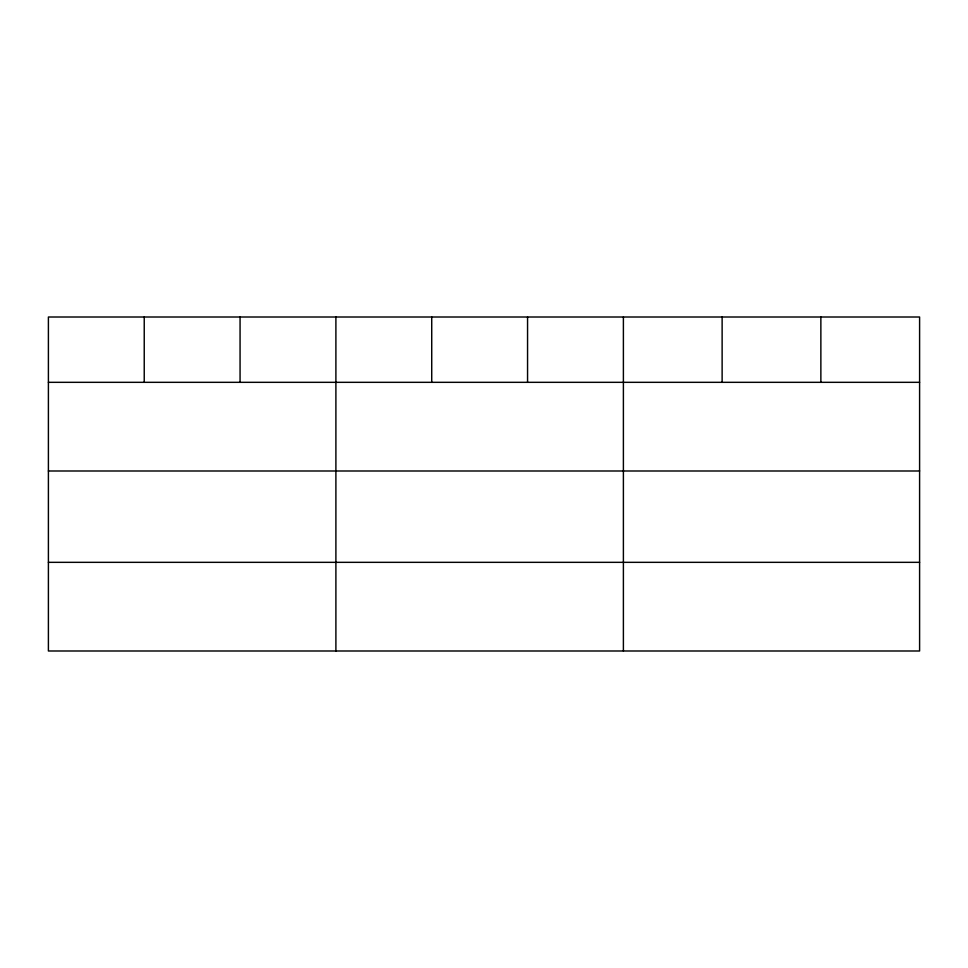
<?xml version="1.0" encoding="UTF-8"?>
<svg xmlns="http://www.w3.org/2000/svg" width="968" height="968" viewBox="0 0 968 968"><rect width="100%" height="100%" fill="white"/><g stroke="black" fill="none" stroke-linecap="round" stroke-linejoin="round"><path stroke-width="1.45" d="M919.6 470.993L919.6 317.008L48.4 317.008L48.4 650.992L919.6 650.992L919.6 470.993L48.4 470.993M48.4 382.324L919.6 382.324M48.4 562.335L919.6 562.335M820.864 317.008L820.864 382.324M722.128 317.008L722.128 382.324M623.392 317.008L623.392 650.992M527.56 317.008L527.56 382.324M431.728 317.008L431.728 382.324M335.896 317.008L335.896 650.992M240.064 317.008L240.064 382.324M144.232 317.008L144.232 382.324"/></g></svg>
